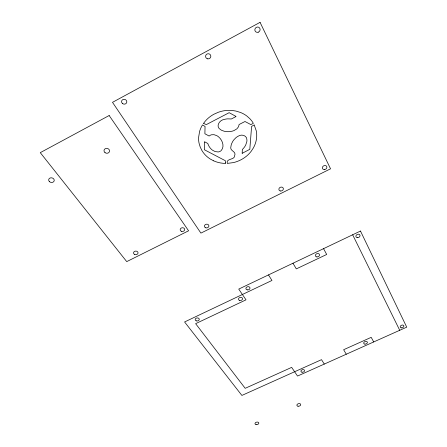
<?xml version="1.0" encoding="UTF-8"?>
<svg xmlns="http://www.w3.org/2000/svg" width="447" height="447" viewBox="0 0 447 447"><rect width="100%" height="100%" fill="white"/><g stroke="black" fill="none" stroke-linecap="round" stroke-linejoin="round"><path stroke-width="0.67" d="M204.536 142.224L204.547 141.733L207.726 143.448A0.682 0.609 -10.7 0 1 207.849 143.604L207.872 143.649A15.947 14.343 -14.6 0 0 210.012 147.761L210.638 148.516A13.583 12.203 -14.1 0 0 212.465 150.17L215.068 151.555L218.153 151.952A4.766 4.258 -13 0 0 219.678 151.555L220.17 151.309A4.694 4.191 -13 0 0 221.17 150.589C224.902 146.527 222.377 139.978 218.583 136.871A12.214 10.946 -11.4 0 0 216.851 135.687L214.035 134.681L211.487 134.782A4.548 4.101 -12.2 0 0 210.135 135.352L209.129 136.033L204.888 133.754L205.05 126.434L202.48 124.948A28.44 25.596 -15.7 0 0 199.58 131.491L198.597 137.458A28.178 25.356 -15.5 0 0 199.077 143.263L200.217 147.046L201.994 150.661A28.982 26.071 -15.7 0 0 210.157 158.964L213.616 160.825M204.525 142.537L204.368 149.745L225.4 160.741L225.489 162.267M225.478 162.462L225.444 163.049M225.439 163.144L225.417 163.434A29.541 26.58 -15.8 0 1 213.616 160.825M203.592 123.294L205.218 121.204A29.016 26.11 -15.8 0 1 209.732 116.935A30.038 27.01 -15.8 0 1 213.884 114.248L218.399 112.225A28.966 26.066 -15.8 0 1 230.311 110.364A30.821 27.692 -15.7 0 1 232.211 110.482L235.932 111.063L240.436 112.454A28.552 25.697 -15.9 0 1 246.861 116.036L249.862 118.695A53.053 47.315 -10.9 0 1 252.08 121.333L253.343 123.316L250.884 124.612L245.001 121.506L239.111 124.506L238.838 125.462A4.766 4.325 -18.4 0 1 238.447 126.853L236.921 128.809L234.072 130.535A12.527 11.443 -17.7 0 1 232.479 131.1L230.278 131.547A16.584 15.198 -18 0 1 228.557 131.681L227.981 131.686A15.125 13.851 -17.8 0 1 225.115 131.424A15.528 14.22 -17.9 0 1 224.014 131.172L221.924 130.423A10.728 9.795 -17 0 1 220.539 129.63C215.23 126.551 219.494 119.947 224.316 119.422A14.924 13.488 -16.2 0 1 227.696 118.852L231.144 118.975A0.749 0.687 -18.4 0 0 231.417 118.941L235.871 116.639M254.025 125.015L251.594 126.412L249.812 149.326L242.218 153.287M242.162 153.315L242.358 149.516L243.609 148.136A15.276 13.689 -16.5 0 0 245.772 144.867L246.828 141.61A10.94 9.784 -17.3 0 0 246.934 140.04C247.225 135.324 241.246 133.782 237.944 136.335A12.6 11.181 -18.5 0 0 235.826 137.81L233.96 139.715A16.64 14.723 -18.9 0 0 232.596 141.671L231.529 143.923A12.723 11.281 -18.3 0 0 230.97 146.32C229.155 151.309 236.876 151.092 234.58 155.824C234.77 160.115 225.713 158.249 227.305 163.401L233.429 162.602A29.53 26.574 -15.8 0 0 242.9 158.713A28.921 26.01 -15.8 0 0 251.175 151.287L253.365 147.963A29.189 26.261 -15.8 0 0 256.617 137.631A29.413 26.462 -15.8 0 0 256.304 130.943L254.198 124.942M203.558 123.372L206.285 124.618L229.149 112.689L235.988 116.404M268.485 274.911L271.955 280.459L184.589 321.957L241.888 395.433L321.516 359.662L324.276 364.076M292.981 263.233L296.3 268.898L326.684 254.472L323.555 248.649M346.274 354.225L343.637 349.722L371.211 337.334L373.686 341.949M352.655 234.781L399.73 330.288M260.065 22.35L112.499 102.335L200.904 233.116L330.545 168.826L260.065 22.35M109.157 115.522L40.269 152.65L126.725 261.618L188.589 230.803L109.157 115.522M360.483 231.049L238.743 289.092L246.006 299.836L195.63 323.667L245.191 388.32L291.662 367.378L297.529 376.056L406.731 327.154L360.483 231.049M298.048 406.222A1.961 1.285 -14.6 0 0 300.708 404.474A1.961 1.285 -14.6 0 0 297.641 404.032A1.961 1.285 -14.6 0 0 298.048 406.222M256.103 424.611A1.939 1.257 -12.1 0 0 258.819 423.013A1.939 1.257 -12.1 0 0 255.813 422.449A1.939 1.257 -12.1 0 0 256.103 424.611M239.698 300.429A2.056 1.559 -12.2 0 0 242.553 298.574A2.056 1.559 -12.2 0 0 239.335 297.747A2.056 1.559 -12.2 0 0 239.698 300.429M196.334 320.879A2.039 1.52 -8.3 0 0 199.25 319.208A2.039 1.52 -8.3 0 0 196.088 318.253A2.039 1.52 -8.3 0 0 196.334 320.879M49.528 181.7A2.811 2.319 12.3 0 0 54.165 180.873A2.811 2.319 12.3 0 0 50.673 177.845A2.811 2.319 12.3 0 0 49.528 181.7M105.056 152.673A2.794 2.436 9.2 0 0 109.537 151.265A2.794 2.436 9.2 0 0 105.738 148.51A2.794 2.436 9.2 0 0 105.056 152.673M181.471 231.328A2.263 1.861 -6.3 0 0 184.684 229.378A2.263 1.861 -6.3 0 0 181.152 228.115A2.263 1.861 -6.3 0 0 181.471 231.328M134.625 254.438A2.252 1.799 -1.3 0 0 138.045 252.907A2.252 1.799 -1.3 0 0 134.715 251.32A2.252 1.799 -1.3 0 0 134.625 254.438M247.23 289.868A2.079 1.592 -13.1 0 0 249.974 287.84A2.079 1.592 -13.1 0 0 246.638 287.175A2.079 1.592 -13.1 0 0 247.23 289.868M302.032 372.206A1.855 1.268 -15.5 0 0 304.552 370.502A1.855 1.268 -15.5 0 0 301.658 370.032A1.855 1.268 -15.5 0 0 302.032 372.206M316.901 256.913A2.123 1.643 -20.4 0 0 319.471 254.522A2.123 1.643 -20.4 0 0 316.018 254.209A2.123 1.643 -20.4 0 0 316.901 256.913M364.97 344.129A1.894 1.302 -20 0 0 367.339 342.145A1.894 1.302 -20 0 0 364.322 341.966A1.894 1.302 -20 0 0 364.97 344.129M357.46 237.703A2.162 1.665 -24.7 0 0 359.952 235.128A2.162 1.665 -24.7 0 0 356.449 235.005A2.162 1.665 -24.7 0 0 357.46 237.703M401.529 327.869A1.922 1.313 -22.6 0 0 403.831 325.751A1.922 1.313 -22.6 0 0 400.758 325.729A1.922 1.313 -22.6 0 0 401.529 327.869M324.315 169.569A2.341 1.95 -27.5 0 0 326.723 166.491A2.341 1.95 -27.5 0 0 322.84 166.53A2.341 1.95 -27.5 0 0 324.315 169.569M258.204 32.206A2.732 2.576 -50.8 0 0 259.316 27.669A2.732 2.576 -50.8 0 0 254.919 29.184A2.732 2.576 -50.8 0 0 258.204 32.206M280.576 191.003A2.296 1.928 -20.8 0 0 283.281 188.282A2.296 1.928 -20.8 0 0 279.492 187.852A2.296 1.928 -20.8 0 0 280.576 191.003M207.738 58.859A2.637 2.565 -21.6 0 0 210.682 55.4A2.637 2.565 -21.6 0 0 206.201 54.69A2.637 2.565 -21.6 0 0 207.738 58.859M205.804 227.819A2.246 1.855 -9.4 0 0 208.878 225.69A2.246 1.855 -9.4 0 0 205.296 224.64A2.246 1.855 -9.4 0 0 205.804 227.819M122.405 103.43A2.637 2.408 13.6 0 0 126.752 102.369A2.637 2.408 13.6 0 0 123.428 99.385A2.637 2.408 13.6 0 0 122.405 103.43"/></g></svg>
